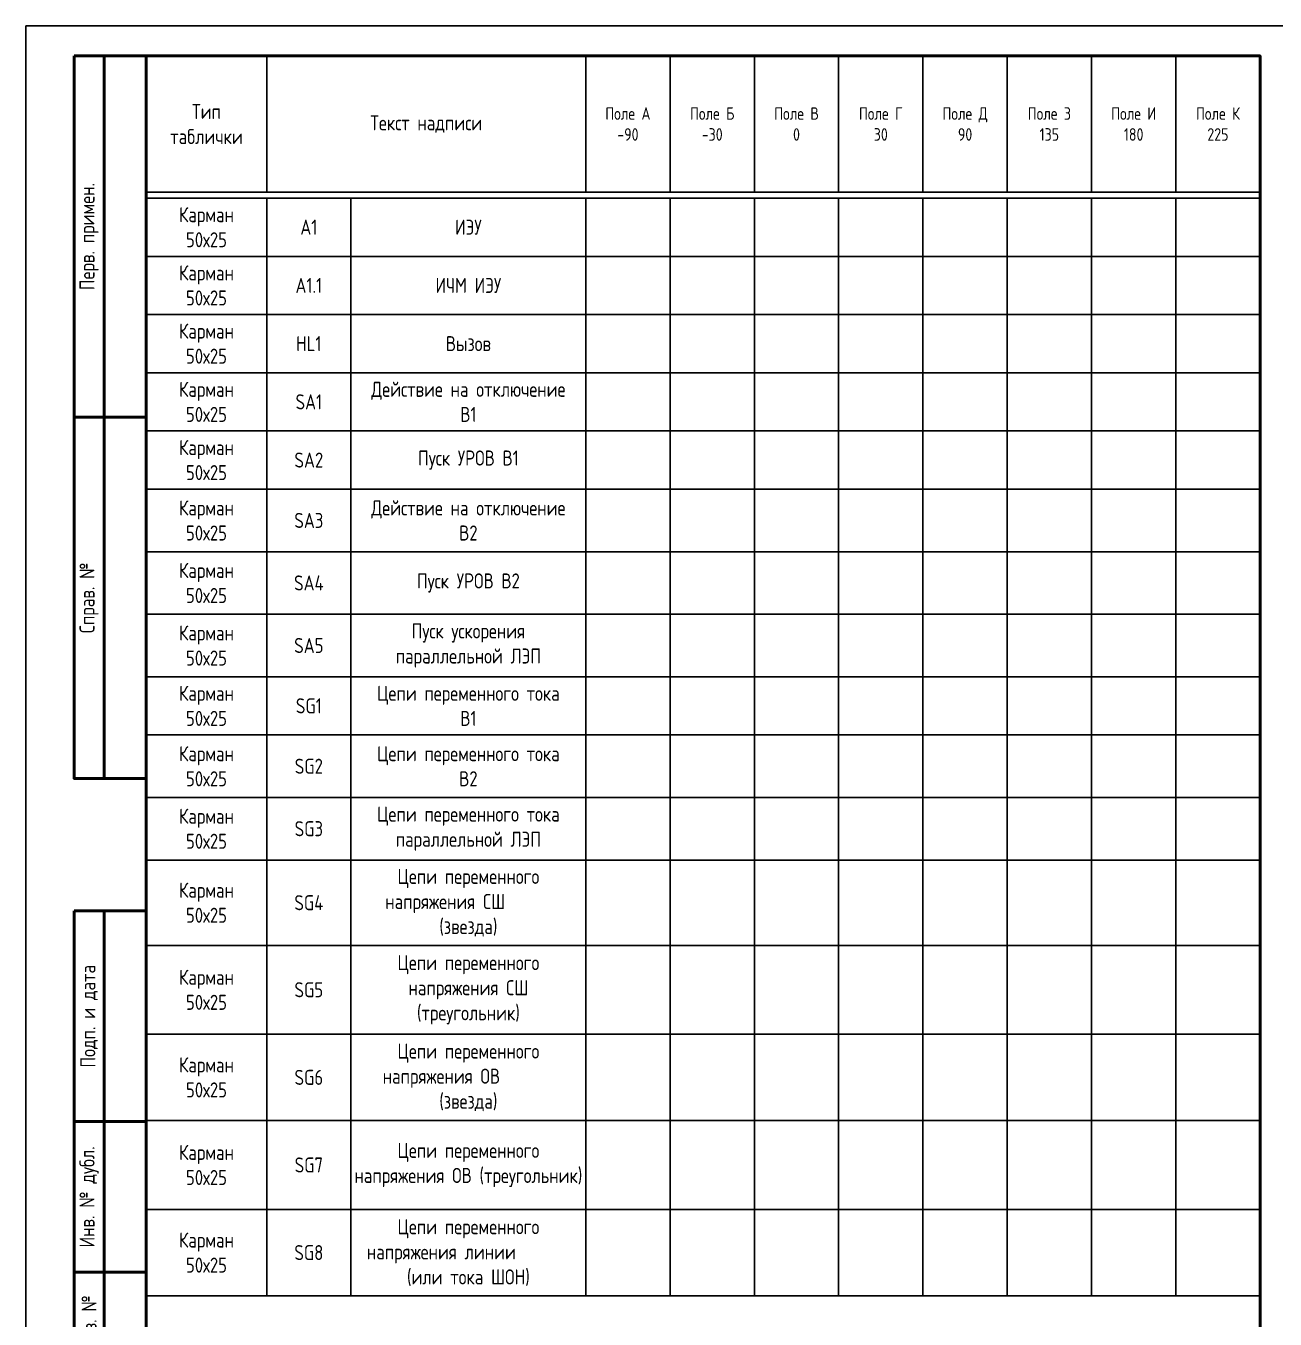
# Model space of a CAD drawing. Header units: millimetres. Extents: x -1036 to 2871, y -90 to 586.
# Drawn here: x -840 to -632.5, y 82.2 to 297 of the extents above; entities that cross this region are included whole.
import ezdxf

# ---------------------------------------------------------------- set-up
doc = ezdxf.new("R2010")
doc.units = ezdxf.units.MM
doc.styles.add('Gost_type_A', font='GOST_0.TTF')

# ---------------------------------------------------------------- blocks, each defined once
blk = doc.blocks.new('Штамп левый верхний')
at = {"lineweight": 50}
for points in [[(-12, 0), (-7, 0), (-7, -60), (-12, -60)], [(-7, 0), (0, 0), (0, -60), (-7, -60)], [(-12, -60), (-7, -60), (-7, -120), (-12, -120)], [(-7, -60), (0, -60), (0, -120), (-7, -120)]]:
    blk.add_lwpolyline(points, close=True, dxfattribs=at)
at = {"char_height": 2.5, "width": 60, "attachment_point": 5, "rotation": 90, "style": 'Gost_type_A'}
for s, insert in [('Перв. примен.', (-9.5, -30)), ('Справ. №', (-9.5, -90))]:
    blk.add_mtext(s, dxfattribs=dict(at, insert=insert))
blk = doc.blocks.new('Штамп левый нижний')
at = {"lineweight": 50}
for points in [[(-12, 145), (-7, 145), (-7, 110), (-12, 110)], [(-7, 145), (0, 145), (0, 110), (-7, 110)], [(-12, 110), (-7, 110), (-7, 85), (-12, 85)], [(-7, 110), (0, 110), (0, 85), (-7, 85)], [(-12, 85), (-7, 85), (-7, 60), (-12, 60)], [(-7, 85), (0, 85), (0, 60), (-7, 60)], [(-12, 60), (-7, 60), (-7, 25), (-12, 25)], [(-7, 60), (0, 60), (0, 25), (-7, 25)], [(-12, 25), (-7, 25), (-7, 0), (-12, 0)], [(-7, 25), (0, 25), (0, 0), (-7, 0)]]:
    blk.add_lwpolyline(points, close=True, dxfattribs=at)
at = {"char_height": 2.5, "attachment_point": 5, "rotation": 90, "style": 'Gost_type_A'}
for s, insert, width in [('Подп. и дата', (-9.5, 127.5), 35), ('Инв. № дубл.', (-9.5, 97.5), 25), ('Взам. инв. №', (-9.5, 72.5), 25), ('Подп. и дата', (-9.5, 42.5), 35), ('Инв. N подл.', (-9.5, 12.5), 25)]:
    blk.add_mtext(s, dxfattribs=dict(at, insert=insert, width=width))
blk = doc.blocks.new('Формат_А4')
blk.add_lwpolyline([(0, 297), (0, 0), (-210, 0), (-210, 297)], close=True)
at = {"lineweight": 50}
blk.add_lwpolyline([(-190, 292), (-5, 292), (-5, 5), (-190, 5)], close=True, dxfattribs=at)
blk = doc.blocks.new('*T24')
at = {"color": 0, "linetype": 'ByBlock', "lineweight": -2, "transparency": 16777216}
for p, q in [((0, 0), (185, 0)), ((0, 0), (0, -205.93)), ((20, 0), (20, -22.61)), ((73, 0), (73, -22.61)), ((87, 0), (87, -22.61)), ((101, 0), (101, -22.61)), ((115, 0), (115, -22.61)), ((129, 0), (129, -22.61)), ((143, 0), (143, -22.61)), ((157, 0), (157, -22.61)), ((171, 0), (171, -22.61)), ((185, 0), (185, -205.93)), ((0, -22.61), (185, -22.61)), ((0, -23.61), (185, -23.61)), ((20, -23.61), (20, -205.93)), ((34, -23.61), (34, -205.93)), ((73, -23.61), (73, -205.93)), ((87, -23.61), (87, -205.93)), ((101, -23.61), (101, -205.93)), ((115, -23.61), (115, -205.93)), ((129, -23.61), (129, -205.93)), ((143, -23.61), (143, -205.93)), ((157, -23.61), (157, -205.93)), ((171, -23.61), (171, -205.93)), ((0, -33.28), (185, -33.28)), ((0, -42.95), (185, -42.95)), ((0, -52.62), (185, -52.62)), ((0, -62.29), (185, -62.29)), ((0, -71.96), (185, -71.96)), ((0, -82.34), (185, -82.34)), ((0, -92.73), (185, -92.73)), ((0, -103.11), (185, -103.11)), ((0, -112.78), (185, -112.78)), ((0, -123.16), (185, -123.16)), ((0, -133.55), (185, -133.55)), ((0, -147.74), (185, -147.74)), ((0, -162.47), (185, -162.47)), ((0, -176.84), (185, -176.84)), ((0, -191.57), (185, -191.57)), ((0, -205.93), (185, -205.93))]:
    blk.add_line(p, q, dxfattribs=at)
at = {"color": 0, "transparency": 16777216, "char_height": 2.5, "attachment_point": 5, "style": 'Gost_type_A'}
for s, insert, width in [('Тип таблички', (10, -11.3), 17), ('{\\H0.83333x;\\C256;Поле А \\P-90}', (80, -11.3), 11), ('{\\H0.83333x;\\C256;Поле Б\\P-30}', (94, -11.3), 11), ('{\\H0.83333x;\\C256;Поле В\\P0}', (108, -11.3), 11), ('{\\H0.83333x;\\C256;Поле Г\\P30}', (122, -11.3), 11), ('{\\H0.83333x;\\C256;Поле Д\\P90}', (136, -11.3), 11), ('{\\H0.83333x;\\C256;Поле З\\P135}', (150, -11.3), 11), ('{\\H0.83333x;\\C256;Поле И\\P180}', (164, -11.3), 11), ('{\\H0.83333x;\\C256;Поле К\\P225}', (178, -11.3), 11), ('Текст надписи', (46.5, -11.3), 50), ('Карман\\P50х25', (10, -28.44), 17), ('A1', (27, -28.44), 11), ('ИЭУ', (53.5, -28.44), 36), ('Карман\\P50х25', (10, -38.11), 17), ('A1.1', (27, -38.11), 11), ('ИЧМ ИЭУ', (53.5, -38.11), 36), ('Карман\\P50х25', (10, -47.78), 17), ('HL1', (27, -47.78), 11), ('Вызов', (53.5, -47.78), 36), ('Карман\\P50х25', (10, -57.45), 17), ('Действие на отключение\\PВ1', (53.5, -57.45), 36), ('SA1', (27, -57.45), 11), ('Карман\\P50х25', (10, -67.12), 17), ('SA2', (27, -67.12), 11), ('Пуск УРОВ В1', (53.5, -67.12), 36), ('Карман\\P50х25', (10, -77.15), 17), ('Действие на отключение\\PВ2', (53.5, -77.15), 36), ('SA3', (27, -77.15), 11), ('Карман\\P50х25', (10, -87.53), 17), ('SA4', (27, -87.53), 11), ('Пуск УРОВ В2', (53.5, -87.53), 36), ('{\\C256;Пуск ускорения параллельной ЛЭП }', (53.5, -97.92), 36), ('Карман\\P50х25', (10, -97.92), 17), ('SA5', (27, -97.92), 11), ('Карман\\P50х25', (10, -107.94), 17), ('Цепи переменного тока \\PВ1', (53.5, -107.94), 36), ('SG1', (27, -107.94), 11), ('Карман\\P50х25', (10, -117.97), 17), ('Цепи переменного тока \\PВ2', (53.5, -117.97), 36), ('SG2', (27, -117.97), 11), ('Карман\\P50х25', (10, -128.35), 17), ('Цепи переменного тока {\\C256;параллельной ЛЭП }', (53.5, -128.35), 36), ('SG3', (27, -128.35), 11), ('{\\C256;Цепи переменного \\Pнапряжения СШ       (звезда)}', (53.5, -140.64), 36), ('Карман\\P50х25', (10, -140.64), 17), ('SG4', (27, -140.64), 11), ('{\\C256;Цепи переменного \\Pнапряжения СШ (треугольник)}', (53.5, -155.1), 36), ('Карман\\P50х25', (10, -155.1), 17), ('SG5', (27, -155.1), 11), ('{\\C256;Цепи переменного \\Pнапряжения ОВ        (звезда)}', (53.5, -169.65), 36), ('Карман\\P50х25', (10, -169.65), 17), ('SG6', (27, -169.65), 11), ('Карман\\P50х25', (10, -184.2), 17), ('{\\C256;Цепи переменного \\Pнапряжения ОВ (треугольник)}', (53.5, -184.2), 36), ('SG7', (27, -184.2), 11), ('{\\C256;Цепи переменного напряжения линии        (или тока ШОН)}', (53.5, -198.75), 36), ('Карман\\P50х25', (10, -198.75), 17), ('SG8', (27, -198.75), 11)]:
    blk.add_mtext(s, dxfattribs=dict(at, insert=insert, width=width))

msp = doc.modelspace()

# ---------------------------------------------------------------- block references
at = {"color": 1}
for name, p in [('Формат_А4', (-630, 0)), ('Штамп левый верхний', (-820, 292)), ('Штамп левый нижний', (-820, 5))]:
    msp.add_blockref(name, p, dxfattribs=at)
msp.add_blockref('*T24', (-820, 292))

doc.saveas('drawing.dxf')
